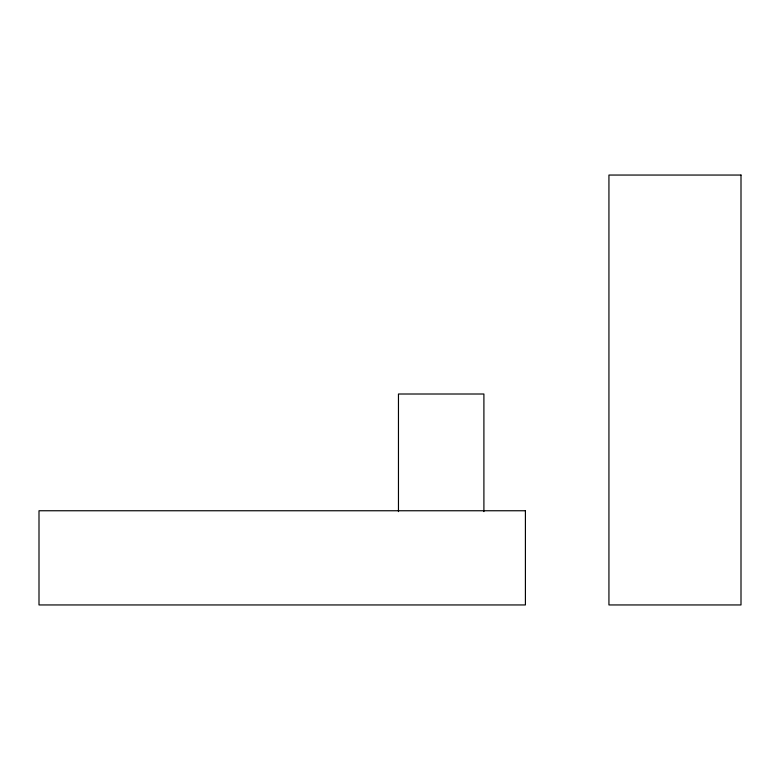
<?xml version="1.0" encoding="UTF-8"?>
<svg xmlns="http://www.w3.org/2000/svg" width="780" height="780" viewBox="0 0 780 780"><rect width="100%" height="100%" fill="white"/><g stroke="black" fill="none" stroke-linecap="round" stroke-linejoin="round"><path stroke-width="1.17" d="M483.902 511.602L483.902 394.007L398.463 394.007L398.463 511.602M741 175.051L608.936 175.051L608.936 604.948L741 604.948L741 175.051M525.408 510.754L39 510.754L39 604.948L525.408 604.948L525.408 510.754"/></g></svg>
